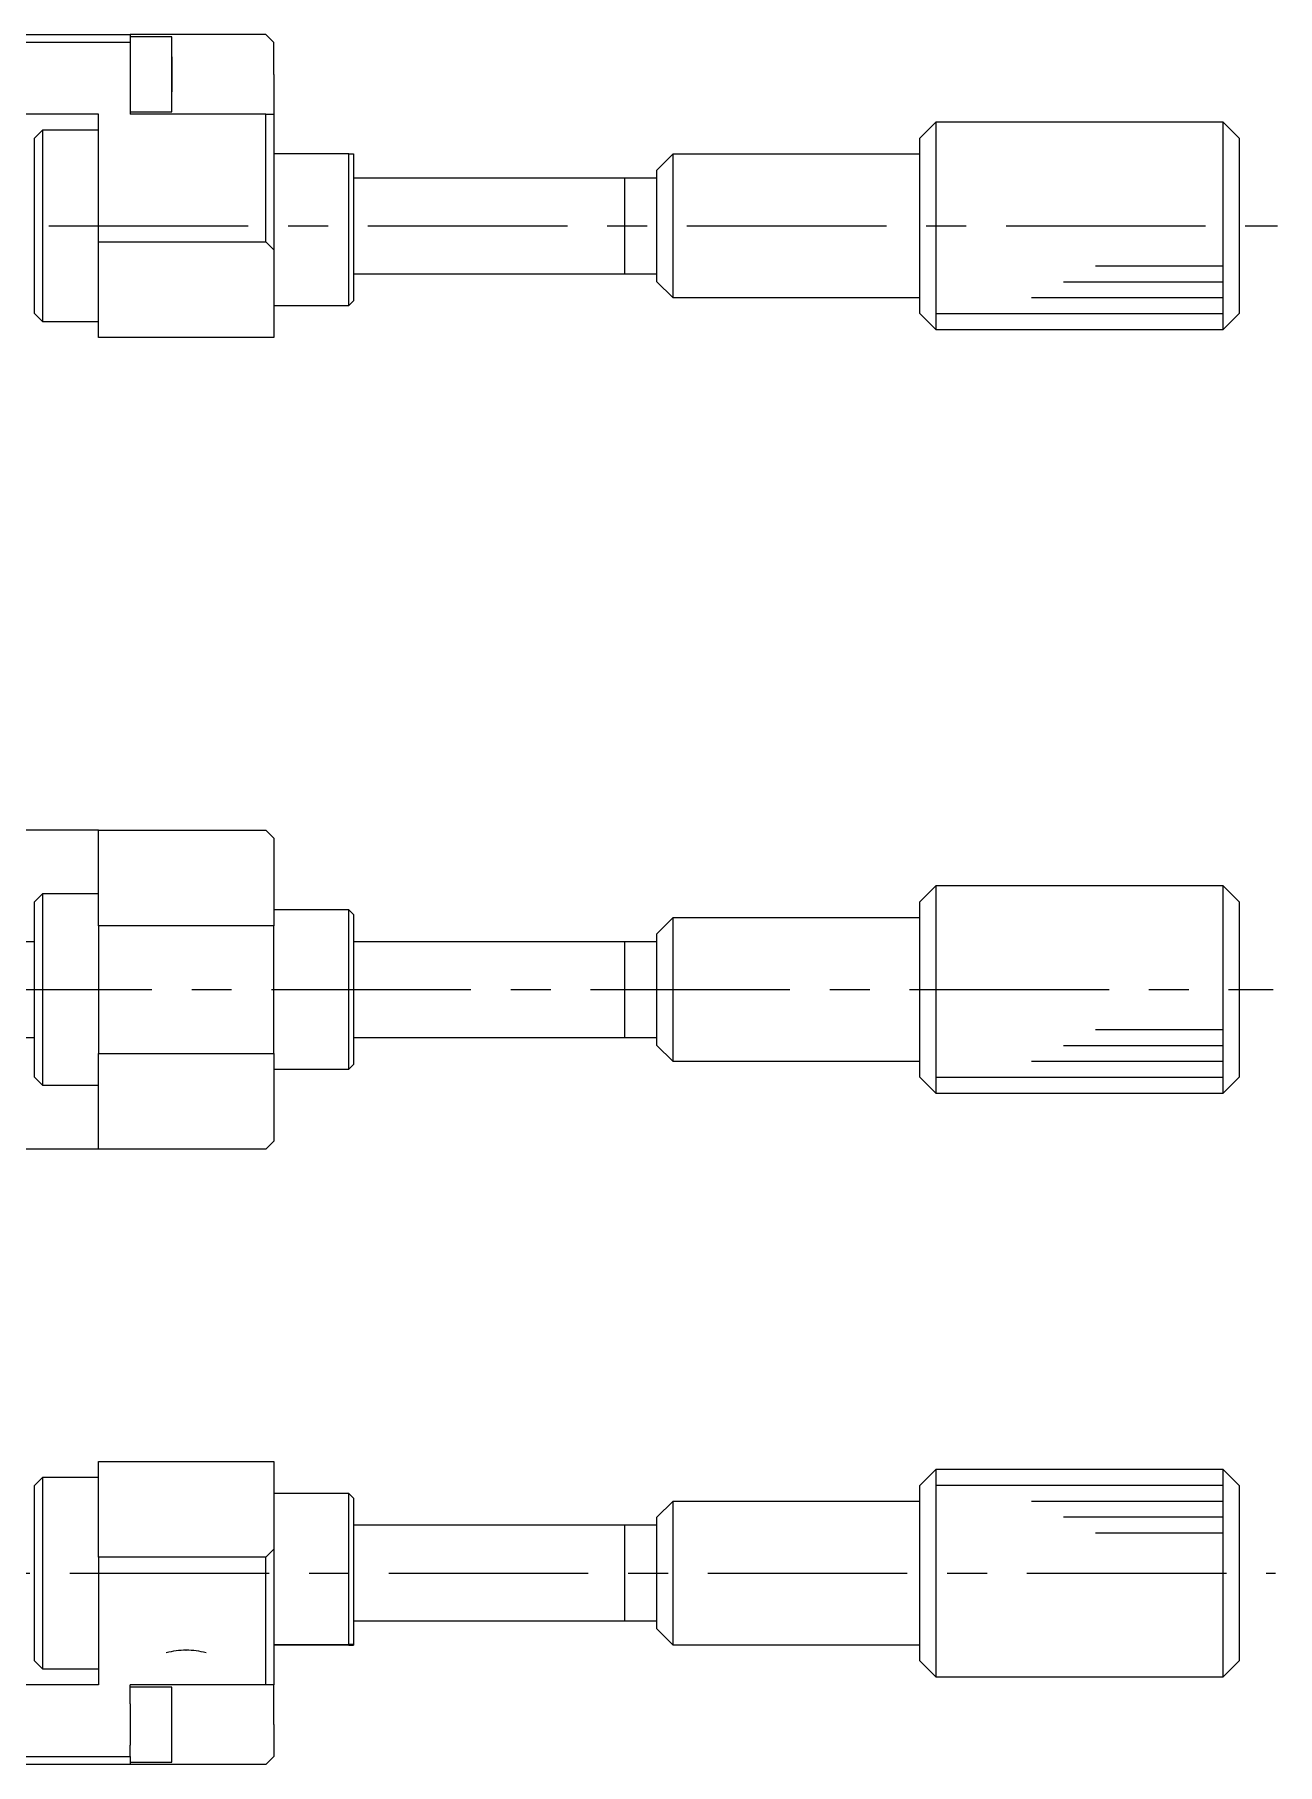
# Model space of a CAD drawing. Extents: x 15 to 442, y 13 to 134.
# Drawn here: x 154.6 to 232.5, y 24.6 to 133.1 of the extents above; entities that cross this region are included whole.
import ezdxf

# ---------------------------------------------------------------- set-up
doc = ezdxf.new("R2010")
doc.units = 0
doc.header["$LTSCALE"] = 10
doc.linetypes.add('CENTER', pattern=[2, 1.25, -0.25, 0.25, -0.25])
doc.linetypes.add('DASHED', pattern=[3.5, 2, -1.5])
doc.layers.get('0').update_dxf_attribs({"linetype": 'CONTINUOUS'})
doc.layers.add('CENTER', color=1, linetype='CENTER')

msp = doc.modelspace()

# ---------------------------------------------------------------- linework, layer by layer
at = {"color": 7, "linetype": 'CONTINUOUS'}
for p, q in [((140.134929, 133.14), (160.634929, 133.14)), ((160.634929, 132.64), (140.134929, 132.64)), ((160.634929, 133.14), (160.634929, 132.64)), ((169.134929, 133.14), (160.634929, 133.14)), ((163.234929, 132.99), (160.634929, 132.99)), ((160.634929, 132.64), (160.634929, 128.14)), ((163.234929, 128.29), (163.234929, 132.99)), ((163.234929, 128.29), (163.234929, 132.99)), ((169.634929, 132.64), (169.134929, 133.14)), ((169.634929, 130.64), (169.634929, 132.64)), ((163.234929, 131.74), (163.234929, 130.64)), ((163.234929, 130.64), (163.234929, 131.74)), ((163.234929, 129.54), (163.234929, 130.64)), ((163.234929, 130.64), (163.234929, 129.54)), ((169.634929, 130.64), (169.634929, 128.14)), ((158.634929, 128.14), (141.032929, 128.14)), ((158.634929, 120.140002), (158.634929, 128.14)), ((160.634929, 128.29), (163.234929, 128.29)), ((169.134929, 128.14), (160.634929, 128.14)), ((169.134929, 120.14), (169.134929, 128.14)), ((169.134929, 128.14), (169.634929, 128.14)), ((169.634929, 128.14), (169.634929, 119.64)), ((155.134929, 127.14), (154.634929, 126.64)), ((155.134929, 127.14), (155.134929, 115.14)), ((158.634929, 127.14), (155.134929, 127.14)), ((211.134929, 127.64), (210.134929, 126.64)), ((211.134929, 127.64), (211.134929, 114.64)), ((229.134929, 127.64), (211.134929, 127.64)), ((229.134929, 114.64), (229.134929, 127.64)), ((230.134929, 126.64), (229.134929, 127.64)), ((154.634929, 115.64), (154.634929, 126.64)), ((210.134929, 115.64), (210.134929, 126.64)), ((230.134929, 126.64), (230.134929, 115.64)), ((230.134929, 126.64), (230.134929, 115.64)), ((174.334929, 125.659554), (169.634929, 125.659554)), ((174.334929, 116.14), (174.334929, 125.659554)), ((174.334929, 125.659554), (174.634929, 125.6521)), ((174.634929, 125.6521), (174.634929, 116.44)), ((174.634929, 125.62753), (174.634929, 125.6521)), ((174.634929, 125.62753), (174.634929, 124.14)), ((194.634929, 125.64), (193.634929, 124.64)), ((194.634929, 125.64), (194.634929, 116.64)), ((210.134929, 125.64), (194.634929, 125.64)), ((191.634929, 124.14), (174.634949, 124.14)), ((191.634929, 124.14), (191.629929, 124.14)), ((191.634929, 124.135894), (191.634929, 124.140005)), ((191.639929, 124.14), (191.634929, 124.14)), ((193.634929, 124.14), (191.634929, 124.14)), ((191.634929, 121.271908), (191.634929, 124.135894)), ((193.634929, 117.64), (193.634929, 124.64)), ((191.634929, 121.14), (191.634929, 121.271908)), ((191.634929, 118.139995), (191.634929, 121.14)), ((158.634929, 120.140002), (169.134929, 120.14)), ((158.634929, 114.14), (158.634929, 120.140002)), ((169.634929, 119.64), (169.134929, 120.14)), ((169.634929, 119.64), (169.634929, 114.14)), ((174.634929, 118.14), (174.634929, 116.44)), ((174.634949, 118.14), (191.634929, 118.14)), ((191.629929, 118.14), (191.634929, 118.14)), ((191.634929, 118.14), (191.639929, 118.14)), ((191.634929, 118.14), (193.634929, 118.14)), ((193.634929, 117.64), (194.634929, 116.64)), ((169.634929, 116.14), (174.334929, 116.14)), ((174.334929, 116.14), (174.634929, 116.44)), ((194.634929, 116.64), (210.134929, 116.64)), ((154.634929, 115.64), (155.134929, 115.14)), ((155.134929, 115.14), (158.634929, 115.14)), ((210.134929, 115.64), (211.134929, 114.64)), ((229.134929, 114.64), (230.134929, 115.64)), ((169.634929, 114.14), (158.634929, 114.14)), ((211.134929, 114.64), (229.134929, 114.64)), ((158.634929, 83.240002), (141.690496, 83.240002)), ((158.634929, 83.240002), (169.134929, 83.24)), ((158.634929, 77.24), (158.634929, 83.240002)), ((169.634929, 82.74), (169.134929, 83.24)), ((169.634929, 82.74), (169.634929, 77.24)), ((155.134929, 79.24), (154.634929, 78.74)), ((155.134929, 79.24), (155.134929, 67.24)), ((158.634929, 79.24), (155.134929, 79.24)), ((211.134929, 79.74), (210.134929, 78.74)), ((211.134929, 79.74), (211.134929, 66.74)), ((229.134929, 79.74), (211.134929, 79.74)), ((229.134929, 66.74), (229.134929, 79.74)), ((230.134929, 78.74), (229.134929, 79.74)), ((154.634929, 67.74), (154.634929, 78.74)), ((174.334929, 78.24), (169.634929, 78.24)), ((174.334929, 68.24), (174.334929, 78.24)), ((174.634929, 77.94), (174.334929, 78.24)), ((210.134929, 67.74), (210.134929, 78.74)), ((230.134929, 78.74), (230.134929, 67.74)), ((169.634929, 77.24), (158.634929, 77.24)), ((158.634929, 77.24), (158.634929, 69.24)), ((169.634929, 69.24), (169.634929, 77.24)), ((174.634929, 77.94), (174.634929, 68.54)), ((194.634929, 77.74), (193.634929, 76.74)), ((194.634929, 77.74), (194.634929, 68.74)), ((210.134929, 77.74), (194.634929, 77.74)), ((154.634929, 76.24), (143.500955, 76.24)), ((191.634929, 76.24), (174.634929, 76.24)), ((191.634929, 76.24), (191.629929, 76.24)), ((191.634929, 70.239995), (191.634929, 76.240005)), ((193.634929, 76.24), (191.634929, 76.24)), ((191.639929, 76.24), (191.634929, 76.24)), ((193.634929, 69.74), (193.634929, 76.74)), ((143.500955, 70.24), (154.634929, 70.24)), ((174.634929, 70.24), (191.634929, 70.24)), ((191.629929, 70.24), (191.634929, 70.24)), ((191.634929, 70.24), (193.634929, 70.24)), ((191.634929, 70.24), (191.639929, 70.24)), ((193.634929, 69.74), (194.634929, 68.74)), ((158.634929, 63.24), (158.634929, 69.24)), ((158.634929, 69.24), (169.634929, 69.24)), ((169.634929, 69.24), (169.634929, 63.74)), ((174.334929, 68.24), (174.634929, 68.54)), ((194.634929, 68.74), (210.134929, 68.74)), ((154.634929, 67.74), (155.134929, 67.24)), ((169.634929, 68.24), (174.334929, 68.24)), ((210.134929, 67.74), (211.134929, 66.74)), ((229.134929, 66.74), (230.134929, 67.74)), ((155.134929, 67.24), (158.634929, 67.24)), ((211.134929, 66.74), (229.134929, 66.74)), ((158.634929, 63.24), (141.690496, 63.24)), ((169.134929, 63.24), (158.634929, 63.24)), ((169.134929, 63.24), (169.634929, 63.74)), ((158.634929, 37.64), (158.634929, 43.64)), ((158.634929, 43.64), (169.634929, 43.64)), ((169.634929, 43.64), (169.634929, 38.14)), ((155.134929, 42.64), (154.634929, 42.14)), ((155.134929, 42.64), (155.134929, 30.640246)), ((158.634929, 42.64), (155.134929, 42.64)), ((211.134929, 43.14), (210.134929, 42.14)), ((229.134929, 43.14), (211.134929, 43.14)), ((211.134929, 43.14), (211.134929, 30.14)), ((230.134929, 42.14), (229.134929, 43.14)), ((229.134929, 30.14), (229.134929, 43.14)), ((154.634929, 39.64), (154.634929, 42.14)), ((154.634929, 31.140226), (154.634929, 42.14)), ((174.334929, 41.64), (169.634929, 41.64)), ((174.634929, 41.34), (174.334929, 41.64)), ((174.334929, 32.159923), (174.334929, 41.64)), ((174.634929, 41.34), (174.634929, 32.15247)), ((210.134929, 41.14), (210.134929, 42.14)), ((210.134929, 31.14), (210.134929, 42.14)), ((230.134929, 42.14), (230.134929, 31.14)), ((194.634929, 41.14), (193.634929, 40.14)), ((210.134929, 41.14), (194.634929, 41.14)), ((194.634929, 41.14), (194.634929, 32.14)), ((210.134929, 32.14), (210.134929, 41.14)), ((210.134929, 32.14), (210.134929, 41.14)), ((191.634929, 39.64), (174.634949, 39.64)), ((191.634929, 39.64), (191.629929, 39.64)), ((191.634929, 36.326414), (191.634929, 39.640005)), ((191.634929, 39.13883), (191.634929, 39.640005)), ((191.639929, 39.64), (191.634929, 39.64)), ((193.634929, 39.64), (191.634929, 39.64)), ((191.634929, 36.64), (191.634929, 39.13883)), ((193.634929, 39.64), (193.634929, 40.14)), ((193.634929, 33.14), (193.634929, 40.14)), ((193.634929, 33.64), (193.634929, 39.64)), ((193.634929, 33.64), (193.634929, 39.64)), ((169.134929, 37.64), (169.634929, 38.14)), ((169.634929, 38.14), (169.634929, 29.64)), ((158.634929, 37.64), (158.634929, 29.64)), ((169.134929, 37.64), (158.634929, 37.64)), ((169.134929, 29.64), (169.134929, 37.64)), ((191.634929, 33.639995), (191.634929, 36.326414)), ((154.634929, 31.14), (154.634929, 33.64)), ((174.634949, 33.64), (191.634929, 33.64)), ((191.629929, 33.64), (191.634929, 33.64)), ((191.634929, 33.639995), (191.634929, 34.14)), ((191.634929, 33.64), (191.639929, 33.64)), ((191.634929, 33.64), (193.634929, 33.64)), ((193.634929, 33.14), (193.634929, 33.64)), ((193.634929, 33.14), (194.634929, 32.14)), ((169.634929, 32.159923), (174.334929, 32.159923)), ((174.334929, 32.120446), (169.634929, 32.120446)), ((174.634929, 32.15247), (174.334929, 32.159923)), ((174.334929, 32.120446), (174.634929, 32.1279)), ((174.634929, 32.15247), (174.634929, 32.1279)), ((194.634929, 32.14), (210.134929, 32.14)), ((210.134929, 31.14), (210.134929, 32.14)), ((154.634929, 31.14), (155.134929, 30.64)), ((155.134929, 30.640246), (155.134929, 30.64)), ((155.134929, 30.64), (158.634929, 30.64)), ((210.134929, 31.14), (211.134929, 30.14)), ((229.134929, 30.14), (230.134929, 31.14)), ((158.634929, 29.64), (141.032929, 29.64)), ((169.134929, 29.64), (160.634929, 29.64)), ((160.634929, 28.44), (160.634929, 29.64)), ((163.234929, 29.49), (160.634929, 29.49)), ((163.234929, 24.79), (163.234929, 29.49)), ((169.634929, 29.64), (169.134929, 29.64)), ((169.634929, 27.14), (169.634929, 29.64)), ((211.134929, 30.14), (229.134929, 30.14)), ((160.634929, 28.44), (160.634929, 25.84)), ((169.634929, 27.14), (169.634929, 25.14)), ((140.134929, 25.14), (160.634929, 25.14)), ((160.634929, 25.14), (160.634929, 25.84)), ((160.634929, 25.14), (160.634929, 24.64)), ((169.134929, 24.64), (169.634929, 25.14)), ((160.634929, 24.64), (140.134929, 24.64)), ((160.634929, 24.79), (163.234929, 24.79)), ((169.134929, 24.64), (160.634929, 24.64))]:
    msp.add_line(p, q, dxfattribs=at)
at = {"color": 3, "linetype": 'CONTINUOUS'}
for p, q in [((221.134929, 118.64), (229.134929, 118.64)), ((219.134929, 117.64), (229.134929, 117.64)), ((217.134929, 116.64), (229.134929, 116.64)), ((211.134929, 115.64), (229.134929, 115.64)), ((221.134929, 70.74), (229.134929, 70.74)), ((219.134929, 69.74), (229.134929, 69.74)), ((217.134929, 68.74), (229.134929, 68.74)), ((211.134929, 67.74), (229.134929, 67.74)), ((229.134929, 42.14), (211.134929, 42.14)), ((229.134929, 41.14), (217.134929, 41.14)), ((191.634929, 38.582865), (191.634929, 39.14)), ((229.134929, 40.14), (219.134929, 40.14)), ((229.134929, 39.14), (221.134929, 39.14))]:
    msp.add_line(p, q, dxfattribs=at)
at = {"color": 3, "linetype": 'DASHED'}
msp.add_line((164.110555, 31.798709), (164.134929, 31.798771), dxfattribs=at)
msp.add_arc((164.134929, 26.798634), 5.000132, 75.522879, 104.477121, dxfattribs=at)
at = {"layer": 'CENTER', "color": 1, "linetype": 'CENTER'}
for p, q in [((135.53, 121.14), (232.54, 121.14)), ((129.484929, 73.24), (232.27, 73.24)), ((136.84, 36.64), (232.43, 36.64))]:
    msp.add_line(p, q, dxfattribs=at)

doc.saveas('drawing.dxf')
